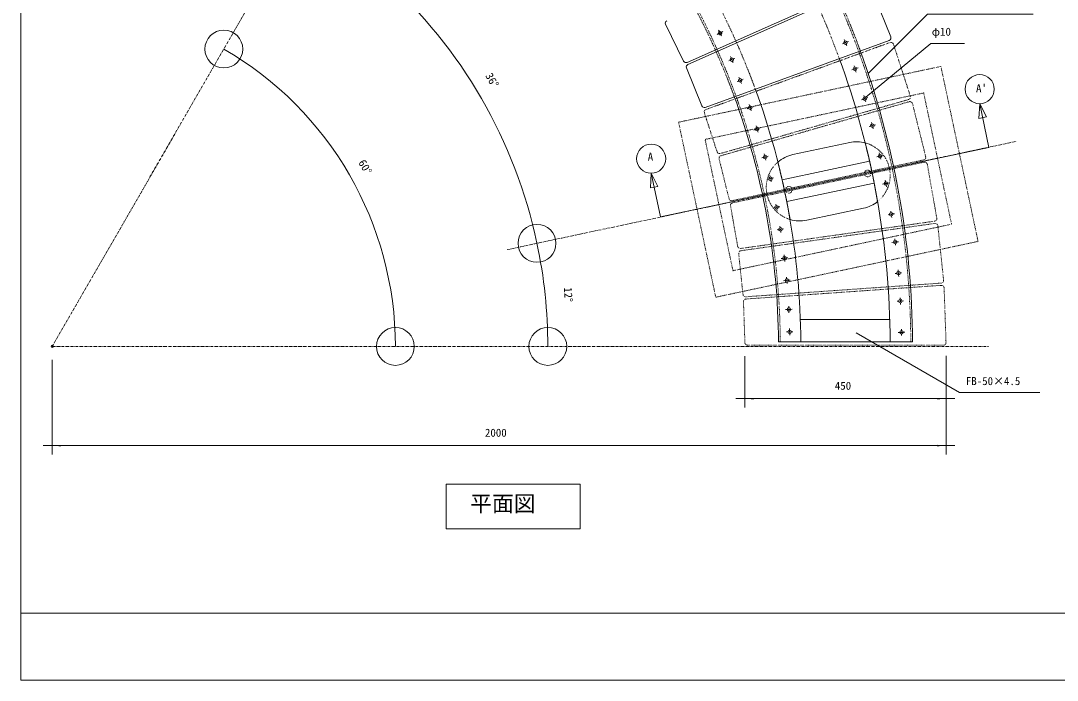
# Model space of a CAD drawing. Units: millimetres, scale not verified. Extents: x -1950 to 1950, y -1375 to 1375.
# Drawn here: x -1950 to 369, y -1375 to 100 of the extents above; entities that cross this region are included whole.
import ezdxf
from ezdxf.enums import TextEntityAlignment as Align

# ---------------------------------------------------------------- set-up
doc = ezdxf.new("R2010")
doc.units = ezdxf.units.MM
doc.header["$LTSCALE"] = 10
doc.header["$PDMODE"] = 32
doc.header["$PDSIZE"] = 5
doc.linetypes.add('USER5', pattern=[0.208282, 0.069427, -0.138855])
doc.linetypes.add('USER6', pattern=[1.041641, 0.625, -0.208282, 0.069427, -0.138931])
doc.layers.add('0-1_IMPORTED', color=30, linetype='Continuous', lineweight=18)
doc.styles.add('ＭＳ ゴシック', font='')
doc.styles.get('ＭＳ ゴシック').set_extended_font_data('MS Gothic')

msp = doc.modelspace()

# ---------------------------------------------------------------- linework, layer by layer
at = {"layer": '0-1_IMPORTED', "color": 1, "linetype": 'USER6'}
for p, q in [((-1879.53, -628.62), (-832.2, 1185.42)), ((-861.35, -412.2), (277.77, -170.07)), ((-1879.53, -628.62), (215.14, -628.62))]:
    msp.add_line(p, q, dxfattribs=at)
at = {"layer": '0-1_IMPORTED'}
for p, q in [((-49.1, 176.83), (-3.33, 63.55)), ((-389.37, 70.28), (-392.09, 68.97)), ((-387.38, 76.01), (-388.7, 78.72)), ((-383.72, 73.02), (-387.32, 71.28)), ((-384.65, 70.35), (-386.39, 73.95)), ((-378.94, 75.33), (-381.66, 74.02)), ((-382.34, 65.58), (-383.65, 68.29)), ((-108.74, 49.1), (-111.54, 47.97)), ((-106.38, 54.67), (-107.5, 57.47)), ((-102.92, 51.45), (-106.62, 49.95)), ((-104.02, 48.85), (-105.52, 52.56)), ((-102.04, 43.93), (-103.16, 46.73)), ((-98, 53.44), (-100.8, 52.31)), ((-363.02, 11.07), (-365.81, 9.94)), ((-360.65, 16.65), (-361.78, 19.45)), ((-357.19, 13.43), (-360.9, 11.93)), ((-358.29, 10.82), (-359.79, 14.53)), ((-356.31, 5.91), (-357.44, 8.7)), ((-352.27, 15.41), (-355.07, 14.28)), ((-87.44, -9.42), (-90.31, -10.36)), ((-85.65, -1.15), (-84.71, -4.01)), ((-81.47, -7.46), (-85.27, -8.71)), ((-83.99, -6.18), (-82.75, -9.98)), ((-82.03, -12.16), (-81.09, -15.02)), ((-76.43, -5.81), (-79.3, -6.75)), ((-344.29, -35.29), (-347.08, -36.42)), ((-341.92, -29.71), (-343.05, -26.91)), ((-338.46, -32.93), (-342.17, -34.43)), ((-339.56, -35.54), (-341.06, -31.83)), ((-337.58, -40.45), (-338.71, -37.65)), ((-333.54, -30.95), (-336.34, -32.08)), ((-64.02, -67.72), (-63.08, -70.58)), ((-320.32, -87.91), (-319.38, -90.78)), ((-311.11, -92.57), (-313.97, -93.51)), ((-65.81, -75.99), (-68.68, -76.93)), ((-59.84, -74.03), (-63.64, -75.28)), ((-62.36, -72.76), (-61.11, -76.56)), ((-60.4, -78.73), (-59.46, -81.59)), ((-54.8, -72.38), (-57.67, -73.32)), ((-322.12, -96.19), (-324.98, -97.13)), ((-316.14, -94.23), (-319.94, -95.47)), ((-318.67, -92.95), (-317.42, -96.75)), ((-316.71, -98.92), (-315.77, -101.79)), ((-304.84, -135.56), (-303.9, -138.43)), ((-48.59, -136.02), (-51.52, -136.75)), ((-42.49, -134.5), (-46.38, -135.47)), ((-46.2, -127.9), (-45.47, -130.83)), ((-44.92, -133.05), (-43.95, -136.93)), ((-43.4, -139.14), (-42.67, -142.07)), ((-37.35, -133.22), (-40.28, -133.95)), ((-306.63, -143.84), (-309.5, -144.78)), ((-300.66, -141.88), (-304.46, -143.12)), ((-303.18, -140.6), (-301.94, -144.4)), ((-301.22, -146.57), (-300.28, -149.44)), ((-295.62, -140.22), (-298.49, -141.16)), ((-95.33, -172.7), (-222.49, -199.73)), ((-288.75, -206.21), (-291.67, -206.94)), ((-282.65, -204.69), (-286.53, -205.66)), ((-286.36, -198.09), (-285.63, -201.01)), ((-285.07, -203.23), (-284.1, -207.11)), ((-277.5, -203.4), (-280.43, -204.13)), ((-31.66, -203.94), (-34.58, -204.67)), ((-25.56, -202.42), (-29.44, -203.39)), ((-29.27, -195.82), (-28.54, -198.75)), ((-27.98, -200.97), (-27.02, -204.85)), ((-26.46, -207.07), (-25.73, -209.99)), ((-20.41, -201.14), (-23.34, -201.87)), ((-283.55, -209.33), (-282.82, -212.26)), ((-50.7, -214.33), (-246.33, -255.91)), ((-276.65, -254.72), (-279.58, -255.45)), ((-270.55, -253.2), (-274.43, -254.17)), ((-274.26, -246.6), (-273.53, -249.53)), ((-272.98, -251.75), (-272.01, -255.63)), ((-265.41, -251.92), (-268.33, -252.65)), ((-271.45, -257.85), (-270.72, -260.77)), ((-40.3, -263.24), (-235.93, -304.82)), ((-18.68, -265.03), (-21.65, -265.55)), ((-12.48, -263.96), (-16.42, -264.64)), ((-15.18, -260.08), (-15.7, -257.1)), ((-14.11, -266.27), (-14.79, -262.33)), ((-13.21, -271.49), (-13.72, -268.52)), ((-7.26, -263.05), (-10.23, -263.57)), ((-263.16, -318.19), (-266.13, -318.71)), ((-256.97, -317.12), (-260.91, -317.8)), ((-259.67, -313.24), (-260.18, -310.27)), ((-258.6, -319.43), (-259.28, -315.49)), ((-257.69, -324.66), (-258.21, -321.68)), ((-251.74, -316.22), (-254.71, -316.73)), ((-191.3, -346.45), (-64.15, -319.42)), ((-6.52, -333.97), (-9.49, -334.48)), ((-0.33, -332.89), (-4.27, -333.58)), ((-3.03, -329.01), (-3.54, -326.04)), ((-1.96, -335.21), (-2.64, -331.27)), ((-1.05, -340.43), (-1.57, -337.46)), ((4.9, -331.99), (1.93, -332.5)), ((-254.46, -367.53), (-257.43, -368.05)), ((-248.27, -366.46), (-252.21, -367.14)), ((-250.97, -362.58), (-251.48, -359.61)), ((-249.89, -368.77), (-250.58, -364.83)), ((-248.99, -374), (-249.5, -371.02)), ((-243.04, -365.56), (-246.01, -366.07)), ((5.64, -387.92), (5.96, -390.92)), ((6.2, -393.2), (6.62, -397.17)), ((2.14, -395.63), (-0.86, -395.95)), ((8.39, -394.98), (4.42, -395.39)), ((6.85, -399.45), (7.17, -402.45)), ((13.67, -394.42), (10.67, -394.74)), ((-245.44, -431.71), (-248.44, -432.03)), ((-239.19, -431.06), (-243.17, -431.47)), ((-241.94, -424), (-241.63, -427)), ((-241.39, -429.28), (-240.97, -433.25)), ((-240.73, -435.53), (-240.41, -438.53)), ((-233.92, -430.5), (-236.92, -430.82)), ((12.96, -457.54), (13.28, -460.54)), ((13.51, -462.81), (13.93, -466.79)), ((-240.21, -481.44), (-243.21, -481.76)), ((-233.96, -480.78), (-237.94, -481.2)), ((-236.72, -473.73), (-236.4, -476.73)), ((-236.16, -479), (-235.74, -482.98)), ((-235.5, -485.25), (-235.19, -488.25)), ((-228.69, -480.23), (-231.69, -480.54)), ((9.46, -465.25), (6.46, -465.57)), ((15.71, -464.59), (11.73, -465.01)), ((14.17, -469.06), (14.49, -472.06)), ((20.99, -464.04), (17.99, -464.35)), ((13.81, -527.37), (10.79, -527.49)), ((20.09, -527.13), (16.09, -527.28)), ((17.81, -519.91), (17.93, -522.93)), ((18.02, -525.21), (18.17, -529.21)), ((18.25, -531.49), (18.37, -534.51)), ((25.39, -526.93), (22.37, -527.05)), ((-235.69, -546.09), (-238.7, -546.21)), ((-229.41, -545.85), (-233.41, -546.01)), ((-231.68, -538.63), (-231.57, -541.65)), ((-231.48, -543.93), (-231.33, -547.93)), ((-231.24, -550.21), (-231.13, -553.23)), ((-224.11, -545.65), (-227.12, -545.77)), ((-204.56, -568.62), (-4.56, -568.61)), ((-233.94, -596.16), (-236.95, -596.28)), ((-227.66, -595.92), (-231.66, -596.08)), ((-229.94, -588.7), (-229.82, -591.72)), ((-229.73, -594), (-229.58, -598)), ((-229.5, -600.28), (-229.38, -603.3)), ((-222.36, -595.72), (-225.38, -595.84)), ((16.25, -597.33), (13.24, -597.44)), ((22.53, -597.09), (18.54, -597.24)), ((20.26, -589.87), (20.37, -592.88)), ((20.46, -595.17), (20.61, -599.16)), ((20.7, -601.45), (20.81, -604.46)), ((27.83, -596.89), (24.82, -597)), ((-204.53, -618.62), (-254.56, -618.62)), ((-204.56, -618.62), (-4.56, -618.61)), ((45.44, -618.62), (-4.56, -618.62)), ((-1950, -1225), (1950, -1225))]:
    msp.add_line(p, q, dxfattribs=at)
at = {"layer": '0-1_IMPORTED', "linetype": 'USER5'}
for p, q in [((-416.71, -98.84), (-5.13, 50.97)), ((-383.32, -202.17), (37.71, -81.44)), ((45.19, -85.76), (74.74, -204.3)), ((-392.05, -193.45), (-420.36, -106.33)), ((-60.59, -173.54), (-60.59, -173.54)), ((-365.32, -298.27), (-387.48, -209.39)), ((70.17, -211.62), (-358.25, -302.69)), ((71.21, -216.51), (-357.21, -307.58)), ((-6.38, -230.46), (-6.38, -230.46)), ((99.58, -341.66), (78.37, -221.34)), ((-343.66, -421.12), (-334.08, -512.22)), ((-327.7, -517.58), (109.23, -487.02)), ((-327.35, -522.57), (109.58, -492.01)), ((115.99, -497.79), (120.26, -619.89)), ((-329.73, -620.31), (-332.93, -528.76)), ((114.26, -626.1), (-323.73, -626.1))]:
    msp.add_line(p, q, dxfattribs=at)
at = {"layer": '0-1_IMPORTED', "color": 1}
for p, q in [((195.55, -85.88), (193.83, -118.7)), ((210.48, -115.17), (193.83, -118.7)), ((-539.4, -241.38), (-541.12, -274.21)), ((-524.48, -270.67), (-541.12, -274.21)), ((-80.86, -598.27), (150.1, -731.62)), ((-1879.53, -658.62), (-1879.53, -870.32)), ((-329.73, -650.31), (-329.73, -765.32)), ((120.26, -649.89), (120.26, -870.32)), ((120.26, -649.89), (120.26, -765.32)), ((150.1, -731.62), (330.14, -731.62)), ((-349.73, -745.32), (-329.73, -745.32)), ((-329.73, -745.32), (120.26, -745.32)), ((120.26, -745.32), (140.26, -745.32)), ((-1899.53, -850.32), (-1879.53, -850.32)), ((-1879.53, -850.32), (120.26, -850.32)), ((120.26, -850.32), (140.26, -850.32))]:
    msp.add_line(p, q, dxfattribs=at)
at = {"layer": '0-1_IMPORTED'}
for points in [[(-1950, 1375), (1950, 1375), (1950, -1375), (-1950, -1375)], [(-998.3, -936.42), (-698.3, -936.42), (-698.3, -1036.42), (-998.3, -1036.42)]]:
    msp.add_lwpolyline(points, close=True, dxfattribs=at)
for points in [[(-459.26, 6.48), (-459.26, 6.48), (-59.13, 184.63)], [(-457.23, 1.91), (-57.1, 180.06), (-57.1, 180.06)], [(-507.25, 91.66), (-507.25, 91.66), (-467.09, 9.33), (-467.09, 9.33)], [(-6.84, 55.66), (-418.42, -94.14), (-418.42, -94.14)], [(-426.03, -90.75), (-426.03, -90.75), (-460.35, -5.82)]]:
    msp.add_lwpolyline(points, dxfattribs=at)
at = {"layer": '0-1_IMPORTED', "color": 1}
for points in [[(-53.73, -18.63), (79.05, 114.15), (315.14, 114.15)], [(-59.54, -71.32), (86.34, 49.05), (161.71, 49.05)], [(-518.61, -339.2), (216.34, -183.69), (195.55, -85.88), (210.48, -115.17)], [(-518.61, -339.2), (-539.4, -241.38), (-524.48, -270.67)]]:
    msp.add_lwpolyline(points, dxfattribs=at)
at = {"layer": '0-1_IMPORTED', "linetype": 'USER5'}
for points in [[(2.63, 47.18), (40.38, -69.01), (40.38, -69.01)], [(36.33, -76.63), (36.33, -76.63), (-384.69, -197.36)], [(-361.87, -314.49), (-345.97, -404.7), (-345.97, -404.7)], [(-339.22, -409.6), (-339.22, -409.6), (94.51, -348.64)], [(95.2, -353.59), (95.2, -353.59), (-338.53, -414.55)], [(114.78, -480.41), (102.01, -358.91), (102.01, -358.91)]]:
    msp.add_lwpolyline(points, dxfattribs=at)
for points in [[(-394.97, -518.55), (-478.14, -127.29), (108.75, -2.55), (191.92, -393.81)], [(-356.46, -459.25), (-418.83, -165.81), (70.24, -61.85), (132.61, -355.29)]]:
    msp.add_lwpolyline(points, close=True, dxfattribs=at)
at = {"layer": '0-1_IMPORTED', "color": 1}
for centre, radius in [((-1495.63, 36.32), 42.34), ((195.55, -53.31), 32.56), ((-539.4, -208.82), 32.56), ((-794.94, -398.08), 42.34), ((-1111.73, -628.62), 42.34), ((-770.71, -628.62), 42.34)]:
    msp.add_circle(centre, radius, dxfattribs=at)
at = {"layer": '0-1_IMPORTED'}
for centre in [(-385.52, 72.15), (-104.77, 50.7), (-359.04, 12.68), (-83.37, -8.08), (-340.31, -33.68), (-318.04, -94.85), (-61.74, -74.66), (-302.56, -142.5), (-44.43, -134.99), (-284.59, -205.17), (-27.5, -202.91), (-272.49, -253.69), (-14.45, -264.3), (-258.94, -317.46), (-2.3, -333.24), (-250.24, -366.8), (6.41, -395.19), (-241.18, -431.27), (13.72, -464.8), (-235.95, -480.99), (18.09, -527.21), (-231.41, -545.93), (-229.66, -596), (20.53, -597.17)]:
    msp.add_circle(centre, 4, dxfattribs=at)
at = {"layer": '0-1_IMPORTED', "linetype": 'USER5'}
for centre in [(-55.08, -241.84), (-231.35, -278.28)]:
    msp.add_circle(centre, 7.5, dxfattribs=at)
for centre, radius, start, end in [((-1879.53, -628.62), 1921, 0.29764, 59.70236), ((-1879.53, -628.62), 1925, 20.13396, 59.70235), ((-1879.53, -628.62), 1875, 20.22416, 59.69801), ((-1879.53, -628.62), 1675, 20.23514, 59.67893), ((-1879.53, -628.62), 1625, 20.08948, 59.67227), ((-1879.53, -628.62), 1629, 0.35259, 59.67352), ((-3.08, 45.33), 6, 18.0008, 110.00112), ((34.68, -70.87), 6, 285.99997, 17.99989), ((39.36, -87.21), 6, 14.00076, 106.00054), ((-414.65, -104.48), 6, 110.00029, 198.0004), ((-79.74, -246.06), 75, 12.00005, 75.2089), ((-1879.53, -628.62), 1875, 9.95377, 14.04628), ((-386.35, -191.6), 6, 198.00074, 286.00114), ((-381.66, -207.94), 6, 106.00013, 194.00104), ((68.92, -205.75), 6, 281.99956, 14.00067), ((-206.9, -273.09), 75, 130.93442, 192.00012), ((-1875.08, -627.49), 1670.4, 14.21392, 14.24593), ((-1879.53, -628.62), 1675, 9.7542, 14.21392), ((-79.74, -246.06), 75, 308.79108, 11.99995), ((72.46, -222.38), 6, 10.00036, 102.00052), ((-359.5, -296.82), 6, 194.00074, 281.99995), ((-206.9, -273.09), 75, 191.9999, 253.06567), ((-355.96, -313.45), 6, 102.0009, 190.00037), ((93.67, -342.7), 6, 278.001, 10.00094), ((96.04, -359.53), 6, 6.00019, 97.9998), ((-340.06, -403.66), 6, 190.00003, 278.00005), ((-337.69, -420.5), 6, 98.00005, 186.00071), ((108.81, -481.04), 6, 274.00042, 6.00078), ((110, -498), 6, 2.00091, 94.00007), ((-328.12, -511.6), 6, 186.00074, 274.00035), ((-326.93, -528.55), 6, 94.00056, 182.00078), ((-323.73, -620.1), 6, 182.00063, 270.00124), ((114.26, -620.1), 6, 270.00093, 2.00048)]:
    msp.add_arc(centre, radius, start, end, dxfattribs=at)
at = {"layer": '0-1_IMPORTED', "color": 1}
for radius, start, end in [(1108.82, 11.99999, 48.00001), (767.8, 359.99999, 60), (1108.82, 359.99999, 12)]:
    msp.add_arc((-1879.53, -628.62), radius, start, end, dxfattribs=at)
at = {"layer": '0-1_IMPORTED'}
for centre, radius, start, end in [((-501.86, 94.29), 6, 118.001, 206.00065), ((-8.89, 61.3), 6, 290.00096, 22.00068), ((-1879.53, -628.62), 1925, 0.29764, 20.1403), ((-461.7, 11.96), 6, 206.00065, 294.00041), ((-454.79, -3.57), 6, 114.00041, 202.00124), ((-1879.53, -628.62), 1875, 0.30576, 20.15154), ((-1879.53, -628.62), 1625, 0.35259, 20.16546), ((-1879.53, -628.62), 1675, 0.34188, 20.16283), ((-420.47, -88.5), 6, 202.00069, 290.00029), ((-79.74, -246.06), 75, 75.20893, 101.99995), ((-1879.53, -628.62), 1875, 9.95377, 14.04628), ((-206.9, -273.09), 75, 102.00005, 130.93449), ((-1875.08, -627.49), 1670.4, 14.21392, 14.24593), ((-1879.53, -628.62), 1675, 9.7542, 14.21392), ((-79.74, -246.06), 75, 282.00002, 308.79111), ((-206.9, -273.09), 75, 253.06565, 282.00014)]:
    msp.add_arc(centre, radius, start, end, dxfattribs=at)
at = {"layer": '0-1_IMPORTED', "color": 1}
msp.add_point((-1879.53, -628.62), dxfattribs=at)
for points in [[(-329.73, -745.32), (-309.73, -743.57), (-309.73, -747.07)], [(120.26, -745.32), (100.26, -747.07), (100.26, -743.57)], [(-1879.53, -850.32), (-1859.53, -848.57), (-1859.53, -852.07)], [(120.26, -850.32), (100.26, -852.07), (100.26, -848.57)]]:
    msp.add_solid(points, dxfattribs=at)

# ---------------------------------------------------------------- texts
at = {"layer": '0-1_IMPORTED', "color": 7, "style": 'ＭＳ ゴシック'}
for s, height, p in [('φ10', 17.91, (88.31, 60.74)), ("A'", 17.91, (187.31, -65.5)), ('A', 17.91, (-547.16, -218.92)), ('450', 17.91, (-128.55, -730.87)), ('FB-50×4.5', 17.91, (164.6, -720.4)), ('2000', 17.91, (-911.39, -835.87)), ('平面図', 35.82, (-944.58, -1008.52))]:
    msp.add_text(s, height=height, dxfattribs=at).set_placement(p, align=Align.BOTTOM_LEFT)
for s, rotation, p in [('36°', 300, (-916.05, -25.99)), ('60°', 299.999, (-1200, -220.12)), ('12°', 273.417, (-740.05, -497.05))]:
    msp.add_text(s, height=17.91, rotation=rotation, dxfattribs=at).set_placement(p, align=Align.BOTTOM_LEFT)

doc.saveas('drawing.dxf')
